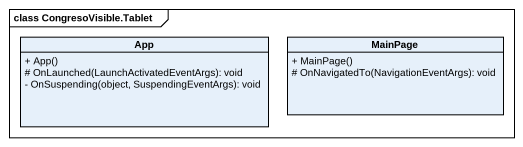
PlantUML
@startuml
mainframe class CongresoVisible.Tablet
hide circle
hide empty members
skinparam classAttributeIconSize 0
class App {
  + App()
  # OnLaunched(LaunchActivatedEventArgs): void
  - OnSuspending(object, SuspendingEventArgs): void
}
class MainPage {
  + MainPage()
  # OnNavigatedTo(NavigationEventArgs): void
}
@enduml
